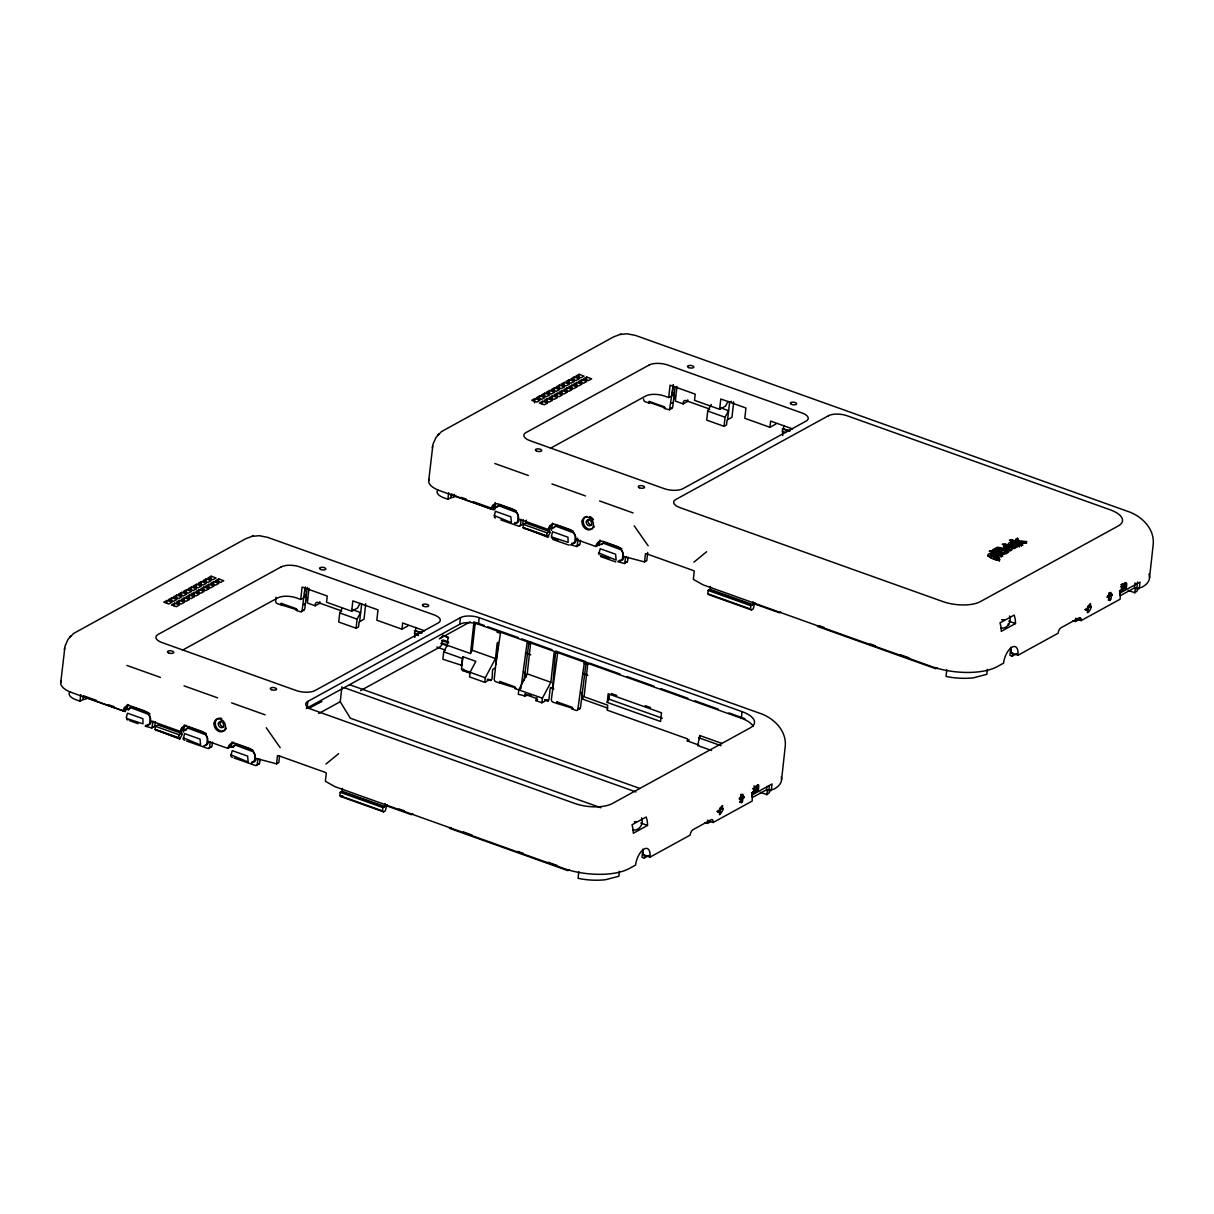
<?xml version="1.0" encoding="UTF-8"?>
<svg xmlns="http://www.w3.org/2000/svg" width="1214" height="1214" viewBox="0 0 1214 1214"><rect width="100%" height="100%" fill="white"/><g stroke="black" fill="none" stroke-linecap="round" stroke-linejoin="round"><path stroke-width="1.5" d="M741.177 796.612C739.296 812.424 746.124 791.316 741.405 799.116M1110.279 595.33C1113.693 597.88 1106.622 604.982 1109.505 595.755C1111.265 596.453 1114.862 594.041 1109.293 592.948M1019.381 546.983L1018.106 545.344L1016.801 546.922M1022.795 545.359L1019.077 543.978L1020.488 543.781M1017.104 541.611L1015.587 539.335L1017.484 538.303L1018.91 540.746L1026.801 541.611L1024.919 542.658L1019.274 542.172L1022.977 543.72L1021.399 544.57L1009.38 540.276L1011.626 539.699L1017.104 541.611L1016.922 543.265L1010.898 541.323L1011.08 539.669M1125.317 584.404L1124.832 582.508M721.541 808.63C726.989 806.02 716.032 820.77 720.418 811.711C714.94 814.215 726.033 799.419 721.541 808.63L720.008 808.084M1089.489 605.725C1094.922 605.983 1084.026 618.199 1088.381 609.807C1082.903 612.311 1093.996 597.516 1089.504 606.727L1087.987 606.181M719.113 812.636L721.586 807.826L723.104 808.372M1007.514 546.406C1004.843 550.261 1007.666 546.3 1003.067 548.273M182.373 734.091L179.748 739.023L155.089 729.599L155.453 726.306L157.911 724.955L181.523 733.393L182.161 727.611M179.748 739.023L178.701 738.036L179.065 734.743L181.523 733.393M550.337 532.187L547.711 537.119L523.052 527.711L523.416 524.402L525.874 523.052L549.487 531.504L550.124 525.708M547.711 537.119L546.664 536.148L547.028 532.84L549.487 531.504M60.715 682.708L65.04 646.03L68.105 639.262L73.523 633.496L245.516 538.834L251.981 536.345L259.265 535.693L267.55 537.332L758.932 712.967C773.348 717.459 787.051 730.585 785.2 746.762L781.558 779.813M69.851 691.95A15.479 6.328 6.3 0 0 76.179 699.81L79.972 701.176L80.701 694.575M79.972 701.176L82.916 699.567L83.326 695.819M126.666 709.947L127.273 704.53M127.136 708.976L127.531 705.349M153.131 721.283L151.826 727.975L145.134 726.215M166.652 603.343L166.971 600.444L171.918 602.22L168.731 603.965L163.784 602.19L166.971 600.444M155.392 721.753L154.755 726.093L151.826 727.975M171.402 602.098L171.872 597.758L176.834 599.519L173.632 601.279L168.685 599.504L171.872 597.758M174.27 606.059L174.588 603.176L179.535 604.936L176.349 606.681L171.402 604.921L174.588 603.176M176.303 599.397L176.789 595.057L181.736 596.833L178.549 598.578L173.587 596.818L176.789 595.057M179.171 603.373L179.49 600.475L184.452 602.25L181.265 603.995L176.303 602.22L179.49 600.475M181.372 595.27L181.69 592.371L186.637 594.147L183.451 595.892L178.504 594.116L181.69 592.371M183.921 602.129L184.407 597.789L189.354 599.549L186.167 601.309L181.22 599.534L184.407 597.789M186.273 592.569L186.592 589.685L191.554 591.446L188.352 593.191L183.405 591.43L186.592 589.685M188.823 599.428L189.308 595.088L194.255 596.863L191.068 598.608L186.121 596.848L189.308 595.088M191.023 591.324L191.509 586.984L196.456 588.76L193.269 590.505L188.307 588.729L191.509 586.984M193.739 596.742L194.21 592.402L199.172 594.177L195.97 595.922L191.023 594.147L194.21 592.402M195.924 588.638L196.41 584.298L201.357 586.058L198.17 587.819L193.223 586.043L196.41 584.298M198.808 592.599L199.126 589.716L204.073 591.476L200.887 593.236L195.924 591.461L199.126 589.716M183.618 732.179L184.407 724.955M200.993 584.495L201.312 581.597L206.259 583.373L203.072 585.118L198.125 583.357L201.312 581.597M203.709 589.913L204.028 587.015L208.975 588.79L205.788 590.535L200.841 588.775L204.028 587.015M205.894 581.809L206.213 578.911L211.175 580.687L207.989 582.432L203.026 580.656L206.213 578.911M208.459 588.669L208.929 584.329L213.892 586.089L210.69 587.849L205.743 586.074L208.929 584.329M210.811 579.108L211.13 576.225L216.077 577.985L212.89 579.746L207.943 577.97L211.13 576.225M213.361 585.967L213.846 581.627L218.793 583.403L215.606 585.148L210.644 583.388L213.846 581.627M218.429 581.84L218.748 578.941L223.695 580.717L220.508 582.462L215.561 580.687L218.748 578.941M210.28 741.708L209.673 747.126L208.292 748.613L186.44 740.98M212.526 742.164L211.904 746.519L208.96 748.401M231.419 747.384L232.026 741.966M257.884 758.735L257.292 764.152L255.911 765.639L234.059 757.991M276.018 597.258L275.624 600.884A2.276 1.791 61.2 0 0 277.293 603.631L297.324 609.898L296.337 610.43L296.52 608.775L281.284 603.343L281.102 604.982M260.145 759.19L259.508 763.545L256.579 765.412M61.337 680.766A25.039 10.228 6.3 0 0 72.127 692.724L123.16 710.964A8.195 6.465 61.3 0 1 130.839 705.987L144.557 710.888A8.195 6.465 61.2 0 1 150.597 720.767L180.309 731.389A8.195 6.465 61.3 0 1 187.988 726.397L201.691 731.298A8.195 6.465 61.2 0 1 207.731 741.193L227.913 748.416A8.195 6.465 61.3 0 1 235.592 743.423L249.31 748.325A8.195 6.465 61.2 0 1 255.35 758.219L276.564 763.834L277.475 755.563L279.281 755.958L325.048 772.316L326.293 773.014L325.382 781.27L335.018 786.687L563.508 868.359A47.816 19.53 6.3 0 0 629.262 868.526L635.59 865.051A13.354 6.131 -70.3 0 1 644.118 848.996A13.354 6.131 -70.3 0 1 649.976 857.16L690.129 835.126A4.553 2.094 -70.3 0 1 693.042 829.648L711.146 819.723A4.553 2.094 -70.3 0 1 713.134 822.5L752.164 801.088L752.361 793.395L751.997 796.703M279.539 755.988L278.81 762.589L276.564 763.834M182.525 650.143L277.748 597.895A13.658 5.584 6.3 0 1 296.535 597.941L300.738 599.443L302.104 587.045L327.249 596.028L326.551 602.235L351.696 611.219L357.584 607.986L360.072 603.297M303.879 595.953L302.058 611.143L300.905 611.902L296.337 610.43M305.336 586.939L304.168 597.561L300.738 599.443M308.993 588.35L307.385 602.994L315.185 605.786L319.601 603.358L319.783 601.704M315.185 605.786L315.367 604.132A2.732 2.155 61.2 0 1 317.931 602.463L340.406 610.505A2.732 2.155 61.2 0 1 341.695 611.446M306.277 708.536A13.658 5.584 6.3 0 1 307.142 707.974L307.87 701.373L460.455 617.653A13.658 5.584 6.3 0 1 479.242 617.698L742.073 711.647A27.315 11.154 6.3 0 1 750.206 727.884L612.342 803.531A27.315 11.154 6.3 0 1 574.768 803.44L311.937 709.492A13.658 5.584 6.3 0 1 307.87 701.373M342.363 608.002L339.738 612.933L338.736 622.023L356.097 628.23L358.555 626.879L359.101 621.917L364.003 619.231L365.718 603.707M600.854 807.75L350.315 718.202L340.254 701.722L341.893 686.836M351.696 611.219L352.834 600.884L377.979 609.868L376.841 620.202L401.986 629.186L407.874 625.954M356.097 628.23L357.098 619.14L360.588 612.554L351.908 609.458M386.796 805.428L385.263 810.922L383.548 811.863L340.876 796.612L339.844 795.64L340.208 792.332L342.166 791.255L384.823 806.506L385.142 803.607M359.587 621.644L361.544 605.103A4.553 3.596 61.2 0 1 362.045 604.253M342.166 791.255L342.485 788.372M401.986 629.186L402.669 622.994L424.46 630.779M383.548 811.863L382.501 810.876L382.865 807.583L384.823 806.506M428.679 480.805L433.003 444.127L436.069 437.359L441.486 431.592L613.495 336.931L619.959 334.457L627.228 333.804L635.514 335.428L1126.911 511.079C1141.312 515.555 1155.015 528.697 1153.163 544.858L1149.521 577.91M418.511 635.514L415.082 634.3L414.551 630.703L422.396 632.615M414.733 637.487L415.082 634.3M415.537 630.157L415.841 627.41M437.814 490.046A15.479 6.328 6.3 0 0 444.142 497.922L447.936 499.288L448.679 492.672M447.936 499.288L450.88 497.679L451.289 493.916M442.958 635.317L448.087 637.153L447.207 645.241L443.717 651.812L442.882 659.248L461.942 665.393M307.142 707.974L459.727 624.254L460.455 617.653M461.214 665.788L462.898 656.713L475.858 661.342L470.046 672.298L469.53 676.896L484.765 682.344L489.955 679.506C493.491 683.118 491.716 670.568 492.884 669.293L495.342 667.943M469.575 673.026L462.534 670.507L461.532 669.111L462.898 656.713M447.207 645.241L470.471 653.557L473.991 621.735M470.471 653.557L472.216 650.264L475.251 622.767M753.196 726.397A27.315 11.154 6.3 0 0 741.344 718.248L478.513 624.315L479.242 617.698M452.245 494.159L453.05 495.282L493.43 509.713L492.99 505.297M494.432 509.865L495.236 502.626M494.902 508.909L495.494 503.446M484.765 682.344L485.281 677.746L495.464 658.565L497.194 642.874M498.18 642.327L494.235 679.021A2.276 1.791 61.2 0 0 495.904 681.767L515.935 688.034L514.948 688.566L515.131 686.927L499.895 681.479L499.713 683.133M521.11 519.395L520.503 524.812L519.122 526.299L500.79 519.911M534.463 402.881L534.934 398.556L539.881 400.317L536.694 402.077L531.747 400.301L534.934 398.556M523.355 519.85L522.718 524.205L519.789 526.072M525.874 523.052L526.193 520.169M539.517 398.753L539.835 395.855L544.798 397.631L541.611 399.376L536.649 397.6L539.835 395.855M542.233 404.171L542.552 401.273L547.514 403.048L544.312 404.793L539.365 403.018L542.552 401.273M544.433 396.052L544.752 393.169L549.699 394.929L546.512 396.69L541.565 394.914L544.752 393.169M546.983 402.927L547.468 398.587L552.416 400.347L549.229 402.107L544.267 400.332L547.468 398.587M549.335 393.366L549.654 390.468L554.601 392.243L551.414 393.989L546.467 392.228L549.654 390.468M551.884 400.225L552.37 395.885L557.317 397.661L554.13 399.406L549.183 397.646L552.37 395.885M520.897 688.55L527.088 642.874L530.518 644.088L527.24 673.846L518.803 689.719L518.287 694.332L525.359 695.971A6.829 2.792 6.3 0 1 531.413 695.243M554.085 392.122L554.555 387.782L559.517 389.557L556.331 391.303L551.368 389.527L554.555 387.782M524.144 679.977L528.697 644.164M556.953 396.083L557.272 393.199L562.219 394.96L559.032 396.72L554.085 394.945L557.272 393.199M524.387 696.502L525.616 693.664M530.518 644.088L530.746 642.024M558.986 389.436L559.472 385.096L564.419 386.856L561.232 388.617L556.285 386.841L559.472 385.096M561.854 393.397L562.173 390.498L567.135 392.274L563.949 394.019L558.986 392.259L562.173 390.498M563.888 386.735L564.373 382.395L569.32 384.17L566.134 385.915L561.187 384.155L564.373 382.395M566.604 392.152L567.09 387.812L572.037 389.588L568.85 391.333L563.903 389.557L567.09 387.812M551.581 530.275L552.491 523.128M568.956 382.592L569.275 379.709L574.237 381.469L571.035 383.229L566.088 381.454L569.275 379.709M555.466 653.026L552.567 687.549L550.124 688.899L548.94 699.628L547.863 700.994L547.575 699.659L541.899 702.769L535.814 700.584L537.043 697.747M571.506 389.466L571.991 385.126L576.938 386.887L573.752 388.647L568.805 386.871L571.991 385.126M573.873 379.906L574.192 377.008L579.139 378.783L575.952 380.528L570.99 378.768L574.192 377.008M576.422 386.765L576.893 382.425L581.855 384.201L578.668 385.946L573.706 384.185L576.893 382.425M541.899 702.769L542.415 698.171L550.853 682.283L554.13 652.525L557.56 653.754L551.368 699.431A2.276 1.791 61.2 0 0 553.038 702.178L573.069 708.445L572.098 708.991L572.28 707.337L557.029 701.889L556.847 703.543M578.608 378.662L579.093 374.322L584.04 376.097L580.853 377.842L575.906 376.067L579.093 374.322M581.491 382.622L581.809 379.739L586.757 381.515L583.57 383.26L578.623 381.484L581.809 379.739M586.392 379.936L586.711 377.038L591.658 378.814L588.471 380.559L583.524 378.798L586.711 377.038M578.243 539.82L576.923 546.497L570.231 544.737M580.489 540.276L579.867 544.631L576.923 546.497M599.397 545.496L599.989 540.063M587.88 662.449L584.101 696.745L607.713 705.182L607.167 710.144L687.549 738.871L687.321 740.935L698.748 745.017L697.762 745.563L699.795 735.517L722.209 743.529M578.79 871.713L578.061 878.314L581.385 878.966A38.256 15.615 6.3 0 0 605.589 879.695L618.882 876.235L619.428 871.273M607.228 702.436L608.184 693.755L661.509 712.815L660.553 721.495L607.228 702.436L608.973 699.143L609.489 694.499M625.863 556.831L624.542 563.508L617.85 561.748M628.108 557.287L627.471 561.642L624.542 563.508M643.587 398.981A2.276 1.791 61.2 0 0 645.256 401.728L649.065 403.094L649.247 401.439L664.498 406.887L664.316 408.541L669.536 409.771L672.708 407.176L674.999 387.357M429.058 479.333A25.039 10.228 6.3 0 0 440.09 490.82L491.139 509.076A8.195 6.465 61.3 0 1 498.802 504.083L512.52 508.985A8.195 6.465 61.2 0 1 518.56 518.879L548.273 529.486A8.195 6.465 61.3 0 1 555.951 524.509L569.669 529.41A8.195 6.465 61.2 0 1 575.694 539.289L595.892 546.512A8.195 6.465 61.3 0 1 603.57 541.52L617.273 546.421A8.195 6.465 61.2 0 1 623.313 556.316L644.528 561.93L645.438 553.66L647.244 554.054L693.012 570.413L694.256 571.111L693.346 579.382L702.982 584.799L931.472 666.471A47.816 19.53 6.3 0 0 997.24 666.623L1003.553 663.163A13.354 6.131 -70.3 0 1 1012.081 647.108A13.354 6.131 -70.3 0 1 1017.939 655.272L1058.092 633.238A4.553 2.094 -70.3 0 1 1061.006 627.759L1079.109 617.82A4.553 2.094 -70.3 0 1 1081.113 620.612L1120.127 599.2L1120.325 591.506L1119.961 594.799M647.684 552.431L646.774 560.701L644.528 561.93M550.488 448.254L645.727 395.992A13.658 5.584 6.3 0 1 664.513 396.052L668.702 397.539L670.067 385.157L695.212 394.14L694.529 400.332L719.659 409.315L725.547 406.083L728.051 401.394M671.646 395.855L669.536 409.771M673.3 385.035L672.131 395.658L668.702 397.539M676.957 386.462L675.348 401.09L683.163 403.883L687.579 401.455L687.761 399.801M683.163 403.883L683.345 402.229A2.732 2.155 61.2 0 1 685.895 400.574L708.369 408.602A2.732 2.155 61.2 0 1 709.659 409.558M632.737 829.921C639.217 831.241 644.118 823.684 641.523 817.872M642.767 849.967L641.978 857.236L644.255 858.055L649.065 855.415M644.255 858.055L644.619 854.747M711.207 404.459L707.716 411.03L706.7 420.12L724.06 426.326L726.518 424.976L727.065 420.029L731.966 417.328L733.681 401.819M719.659 409.315L720.797 398.981L745.942 407.98L744.804 418.299L769.949 427.298L775.837 424.065M724.06 426.326L725.062 417.237L728.552 410.666L719.872 407.57M780.814 611.977L779.342 612.782L753.378 603.51L754.85 602.705L753.226 609.018L751.512 609.959L708.839 594.723L707.808 593.737L708.172 590.444L710.129 589.367L752.786 604.618L753.105 601.719M727.55 419.756L729.508 403.215A4.553 3.596 61.2 0 1 731.572 401.333M710.129 589.367L710.448 586.468M699.446 738.689L699.795 735.517M705.137 822.576L707.428 823.396L707.792 820.087M769.949 427.298L770.632 421.091L792.423 428.876M751.512 609.959L750.464 608.988L750.829 605.68L752.786 604.618M741.344 718.248L742.073 711.647M782.696 435.583L782.514 428.8L790.36 430.712M742.862 795.398L744.061 797.507L742.482 796.445L740.525 799.556L742.725 794.244L742.862 795.398C739.645 793.607 744.03 795.671 742.315 797.219M783.5 428.269L783.804 425.507M751.496 792.788L753.029 793.334L754.38 787.067L754.987 790.36L753.454 789.813M753.029 793.334L754.152 789.085L752.634 788.539M754.987 790.36L756.11 786.126L755.457 791.998L753.241 791.832L755.457 791.998M752.468 797.477L766.52 789.768L766.884 786.46M760.222 792.272L766.853 794.639L767.4 789.692M781.27 776.899A47.816 19.53 6.3 0 1 774.001 789.115L768.796 790.587L769.342 785.625M771.3 790.587L772.028 783.986L752.892 794.487M946.768 669.809L946.04 676.426L949.348 677.063A38.256 15.615 6.3 0 0 973.552 677.807L986.845 674.331L987.392 669.369M996.406 555.921L996.041 558.334C982.703 559.001 996.148 549.335 996.224 557.575M990.229 557.15L990.624 554.722M991.368 554.479L990.078 556.74M992.141 556.103L992.324 554.449M998.864 560.519L995.404 559.29L995.586 557.636L998.682 557.196L999.092 555.769L993.052 553.341C993.28 548.531 1000.488 555.314 1002.901 554.722L1001.322 555.587L992.035 552.264L993.219 551.702M993.735 551.657L993.553 553.311L1002.718 556.376M994.099 553.356L994.281 551.702M994.342 558.607L994.524 556.953L996.557 556.331M995.495 549.79L995.313 551.444L997.862 552.355C1003.219 551.05 998.53 545.89 995.495 549.79L998.045 550.716L1000.412 549.123M995.298 558.577L995.48 556.923M997.862 552.355L998.045 550.716M998.272 550.079L998.454 548.424M998.879 550.109L999.061 548.455M1000.23 550.777L1000.215 548.88M1000.108 551.444L999.926 553.098L1003.067 554.221C1008.971 552.613 1003.204 547.408 1000.108 551.444L1003.25 552.567L1005.723 550.868M999.259 560.716L999.441 559.062L995.586 557.636M999.471 560.944L999.441 559.062M1001.14 557.241L1001.322 555.587M1002.552 549.032C1007.605 547.529 1011.657 553.144 1003.887 554.191L992.475 549.896L997.422 547.241L1001.793 547.969L1002.369 550.686L999.38 548.91L995.328 549.547M1003.067 554.221L1003.25 552.567M1003.948 546.558L1004.13 544.904L1005.693 544.039L1002.203 544.221L1004.13 544.904M1004.448 547.013L1004.631 545.359L1007.119 546.239L1007.18 544.616L1004.934 545.192L1004.737 546.846M1005.541 552.522L1005.496 550.564M1006.118 544.616L1005.936 546.27L1006.998 546.27M1005.936 548.88L1006.148 546.877M1006.436 546.224L1006.634 544.585M1009.669 547.18L1009.851 545.526C1005.025 543.265 1012.43 540.958 1014.646 542.43L1014.464 544.084L1008.212 544.828M1012.4 546.831C1009.365 546.801 1010.26 542.127 1013.068 543.295L1014.646 542.43M1011.444 541.353L1011.626 539.699M1011.414 544.949L1011.596 543.295M1012.142 544.874L1012.324 543.235M1012.157 548.075L1012.339 546.421C1014.251 547.833 1022.249 546.467 1018.288 543.69L1016.755 546.239M1012.886 544.949L1013.068 543.295M1015.86 547.362L1016.937 544.585M1026.619 543.265L1018.728 542.4L1017.484 538.303M1000.715 628.033C1007.18 629.338 1012.081 621.796 1009.487 615.984M1018.106 545.344L1018.288 543.69M1018.728 542.4L1018.91 540.746M1019.077 543.978L1019.274 542.172M1019.259 544.1L1019.396 542.097M1019.487 543.72L1019.684 542.066M1021.217 546.224L1021.399 544.57M1010.746 648.064L1009.942 655.348L1012.218 656.152L1017.029 653.527M1012.218 656.152L1012.582 652.859M1073.1 620.688L1075.392 621.492L1075.756 618.199M1112.024 595.619L1110.446 594.541L1108.412 597.591L1110.689 592.341L1110.825 593.494M1119.46 590.884L1120.992 591.43L1122.343 585.178L1122.95 588.456L1121.417 587.91M1120.992 591.43L1122.115 587.197L1120.598 586.65M1122.95 588.456L1124.073 584.222L1122.722 590.49L1122.115 587.197M1125.029 585.922C1124.999 594.799 1128.413 576.058 1123.663 588.669M1120.431 595.588L1134.483 587.88L1135.029 582.917M1128.201 590.383L1134.832 592.751L1135.378 587.788M1148.899 574.025A47.816 19.53 6.3 0 1 1141.964 587.212L1136.759 588.684L1137.488 582.083M1139.263 588.699L1139.992 582.083L1120.871 592.584M307.279 587.455L304.744 609.064L301.573 611.674M585.831 664.589L580.489 707.625L577.803 709.704A2.276 1.791 61.2 0 1 575.906 710.357L572.098 708.991M64.357 649.642L64.6 648.018M432.321 447.754L432.563 446.115M1109.368 597.212L1110.264 593.221M304.153 594.116L304.957 588.608M495.828 664.559L500.426 633.329L496.996 632.115M585.452 662.616L584.222 663.284L577.803 709.704M671.843 394.049L673.193 384.868M1123.511 585.391L1124.452 583.57M739.994 801.923L741.284 799.996M1110.415 599.762L1108.898 599.215L1109.247 598.092M304.517 603.586L304.153 604.815M756.883 788.918L757.308 784.942M672.283 402.562L671.903 403.336M184.756 730.221L187.958 728.142L205.667 734.774L207.397 738.188L207.002 742.998L205.879 745.275L203.588 745.957M232.375 747.232L235.577 745.153L253.286 751.8L255.031 755.336L254.621 760.01L252.042 762.969M495.585 507.892L495.965 507.133M552.719 528.318L555.921 526.239L573.63 532.885L575.375 536.421L574.966 541.095L573.858 543.371L571.566 544.069M770.662 789.555L769.145 792.848L766.853 794.639M1138.626 587.667L1137.108 590.96L1134.832 592.751M127.713 709.598L130.824 707.716L148.533 714.363L150.278 717.899L149.671 723.453L148.078 725.289L145.604 725.335M462.534 670.507L463.611 669.142M1087.076 610.748L1089.398 606.53M756.474 789.768L755.7 790.557M600.718 544.57L603.54 543.265L621.249 549.896L622.994 553.447L622.387 559.001L620.794 560.838L618.321 560.883M496.116 506.921L499.652 506.041L516.496 512.46L518.226 515.859L517.832 520.669L516.709 522.946L514.417 523.644M69.699 637.107L70.837 635.863M437.662 435.204L438.8 433.959M987.695 556.209L992.87 554.995L999.137 557.833M325.959 764.046L338.66 753.636M693.922 562.158L706.639 551.733M453.05 495.282L454.522 494.462M649.065 403.094L650.051 402.547L665.287 407.995M124.541 707.459L125.467 711.601L85.086 697.17L84.282 696.062L96.574 700.448M123.16 710.964L125.133 709.887A8.195 6.465 61.3 0 1 128.866 704.788M491.139 509.076L493.096 507.998A8.195 6.465 61.3 0 1 495.676 503.446M156.136 730.585L157.107 730.039L179.05 737.884M524.099 528.682L525.085 528.151M180.309 731.389L182.267 730.312A8.195 6.465 61.3 0 1 186 725.213M548.273 529.486L550.23 528.409A8.195 6.465 61.3 0 1 552.825 523.871M575.694 539.289L577.667 538.227M229.719 746.382L228.748 746.929L229.886 747.338A8.195 6.465 61.3 0 1 233.619 742.24M597.683 544.494L596.711 545.025L597.849 545.435A8.195 6.465 61.3 0 1 600.429 540.898M227.913 748.416L229.886 747.338M595.892 546.512L597.849 545.435M308.584 708.612L321.862 701.328A25.039 10.228 6.3 0 1 317.658 702.982M470.137 621.902L439.377 638.792A25.039 10.228 6.3 0 0 442.943 635.377M340.254 701.722L320.633 712.481A25.039 10.228 6.3 0 1 318.69 713.392M360.558 690.584L438.375 647.881A25.039 10.228 6.3 0 0 441.79 640.446M340.876 796.612L342.591 795.671M535.814 700.584L536.785 700.053A6.829 2.792 6.3 0 0 537.544 699.461M386.887 804.594L385.415 805.398L411.379 814.685L412.836 813.881M450.94 827.493L449.468 828.297L567.879 870.635L569.351 869.831M1004.631 545.359C1000.215 548.045 1009.153 549.988 1010.549 550.534L1012.127 549.669L1006.512 547.59M1015.405 540.989L1017.302 539.957M687.321 740.935L689.279 739.857M647.532 825.429L633.298 833.244L633.298 832.227A22.763 17.967 61.2 0 0 631.993 824.792L646.212 816.992A22.763 17.967 61.2 0 1 647.517 824.427L647.532 825.429L640.764 823.016M1015.496 623.541L1001.262 631.341L1001.262 630.339A22.763 17.967 61.2 0 0 999.957 622.903L1014.176 615.088A22.763 17.967 61.2 0 1 1015.481 622.524L1015.496 623.541L1008.728 621.113M707.428 823.396L710.736 821.575M1075.392 621.492L1080.354 618.776M937.314 667.928L935.842 668.732L817.432 626.409L818.904 625.589L824.2 627.486M1089.504 606.727L1091.007 606.272M1085.513 609.732L1088.381 609.807M717.55 811.62L720.418 811.711M671.979 408.435L670.568 408.557M304.016 610.323L302.605 610.445M579.382 545.147L577.955 545.268M626.985 562.173L625.574 562.294M154.269 726.625L152.858 726.746M211.403 747.05L209.992 747.171M259.022 764.061L257.611 764.198M520.169 689.81L518.757 689.931M1004.13 619.777L1001.626 619.762M636.166 821.666L634.315 821.832M1108.913 593.995L1109.687 594.025M740.95 795.898L742.058 796.915M619.959 334.457L621.31 334.184M251.981 536.345L253.347 536.072M1016.042 545.708L1010.67 543.796M995.404 559.29L996.345 559.351M993.052 553.341C981.398 553.098 992.582 560.428 998.697 560.14L999.653 559.29M994.524 556.953L990.26 555.086M1004.342 550.579L1008.166 552.051M1013.083 548.303L1014.145 548.47M568.956 545.132L552.931 539.502M1007.18 544.616L1009.851 545.526M782.514 428.8L789.373 431.258M782.241 431.289L785.67 432.518M707.716 411.03L725.062 417.237M1016.072 544.388L1019.502 545.617M1122.555 583.676L1124.073 584.222M1134.483 587.88L1136.759 588.684M1121.857 584.071L1123.375 584.602M1120.826 584.632L1122.343 585.178M1012.339 546.421L1015.799 547.651L1014.221 548.516L1004.934 545.192M1007.165 549.608L1010.351 550.746M1120.173 590.505L1121.69 591.051M1005.86 550.564L1008.864 551.642M1108.746 593.251L1110.264 593.798M1109.93 594.405L1111.447 594.951M1110.567 594.89L1112.1 595.437M1108.837 594.784L1110.355 595.33M1108.503 595.072L1111.038 595.786M1107.684 595.649L1109.201 596.195M1107.183 597L1108.807 597.394M1107.062 597.091L1108.579 597.637M1109.126 598.669L1110.658 599.2M1108.594 599.67L1110.127 600.217M1108.261 599.944L1109.793 600.49M1089.55 605.923L1091.082 606.469M1089.535 606.226L1091.052 606.772M1085.316 609.2L1086.834 609.747M1085.286 609.504L1086.818 610.05M1085.362 609.701L1086.879 610.247M1075.968 618.776L1081.113 620.612M494.842 463.52L528.363 475.509M551.975 483.946L585.497 495.934M599.595 500.957L633.116 512.945M1017.939 655.272L1011.08 652.813A13.354 6.131 -70.3 0 0 1010.776 647.29M516.117 510.806L500.881 505.373A4.553 3.596 61.2 0 0 496.86 507.118M573.251 531.231L558.015 525.783A4.553 3.596 61.2 0 0 553.994 527.544M461.032 497.3L466.297 499.182M473.308 501.686L492.626 508.59M870.15 643.921L875.461 645.818M900.196 654.665L909.028 657.821M709.264 589.837L751.936 605.088M523.416 524.402L547.028 532.84M708.172 590.444L750.829 605.68M526.77 528.743L548.698 536.588M523.052 527.711L546.664 536.148M552.658 538.455L557.924 540.336M600.262 555.466L609.064 558.607M707.808 593.737L750.464 608.988M600.551 556.528L615.786 561.961M475.327 622.296L484.265 625.483M487.831 626.758L518.393 637.608M521.762 638.883L552.112 649.733M555.678 651.023L586.119 661.812M589.609 663.148L619.959 673.998M627.107 676.547L653.891 686.122M661.038 688.672L687.822 698.247M694.954 700.797L718.172 709.097M728.886 712.922L744.956 718.673M584.222 663.284L587.652 664.513M525.419 652.965L530.715 654.847M582.553 673.391L587.849 675.272M611.431 693.589L616.773 695.485M645.211 705.653L650.537 707.565M443.413 635.832L448.558 637.669M442.958 639.96L448.103 641.811M472.216 650.264L495.464 658.565M608.973 699.143L662.298 718.202M414.551 630.703L421.41 633.147M441.987 640.506L448.831 642.95M414.278 633.177L417.707 634.406M441.699 642.98L446.843 644.816M527.24 673.846L550.853 682.283M440.788 643.481L447.647 645.939M698.627 737.702L721.04 745.715M436.828 647.032L445.401 650.097M550.291 687.594L553.781 688.839M607.85 708.157L582.963 699.264A8.195 6.465 61.2 0 0 580.596 691.995M339.738 612.933L357.098 619.14M443.717 651.812L462.033 658.352M697.762 745.563L711.556 750.495M461.532 669.111L469.636 672.01M470.046 672.298L485.281 677.746M514.948 688.566L542.415 698.171M463.02 670.234L466.586 671.509M488.165 679.218L491.215 680.31M545.298 699.643L548.349 700.736M487.193 679.324L490.729 680.584M544.494 699.795L547.863 700.994M524.63 694.211L536.072 698.293M766.52 789.768L768.796 790.587M753.879 785.959L755.412 786.505M752.21 792.408L753.727 792.939M740.874 794.32L742.391 794.866M740.768 795.155L742.3 795.701M741.966 796.308L743.484 796.854M744.136 797.325L742.604 796.779L744.061 797.507M740.874 796.688L743.954 797.674M741.542 797.128L743.059 797.674M740.54 796.961L742.058 797.507M739.705 797.552L741.238 798.099M739.311 798.736L740.844 799.282M739.22 798.903L740.737 799.449M741.162 800.557L742.68 801.103M740.935 801.103L742.452 801.65M739.614 801.407L742.149 802.105M740.297 801.847L741.815 802.393M739.751 801.756L741.511 802.469M721.556 808.129L723.089 808.661M717.353 811.104L718.87 811.65M717.322 811.392L718.855 811.938M717.398 811.605L718.916 812.136M349.571 684.696L639.581 788.356M344.184 687.655L635.954 791.953M708.005 820.664L713.134 822.5M126.878 665.424L160.4 677.397M184.012 685.849L217.534 697.822M231.631 702.86L265.153 714.849M649.976 857.16L643.117 854.717A13.354 6.131 -70.3 0 0 642.813 849.193M252.891 750.146L237.656 744.713A4.553 3.596 61.2 0 0 234.135 745.593M108.865 704.848L114.131 706.73M398.996 808.934L404.186 810.785M463.308 831.909L472.14 835.08M518.09 851.5L523.401 853.396M548.136 862.244L556.968 865.4M341.301 791.725L383.958 806.976M155.453 726.306L179.065 734.743M340.208 792.332L382.865 807.583M155.089 729.599L178.701 738.036M339.844 795.64L382.501 810.876M129.306 720.555L138.093 723.696M1008.075 623.996L1008.864 624.831M1009.016 546.846L1008.03 546.027M649.247 401.439L650.051 402.547M557.029 701.889L557.833 703.012M499.895 681.479L500.699 682.587M281.284 603.343L282.088 604.451M634.194 525.844L648.155 545.799M266.23 727.747L280.191 747.687M754.152 789.085L754.759 792.378M551.945 538.03A2.276 1.791 61.2 0 1 551.368 537.362M576.195 540.427A4.553 3.596 61.2 0 1 571.931 543.189M598.988 554.388A2.276 1.791 61.2 0 1 598.593 552.719M623.814 557.438A4.553 3.596 61.2 0 1 619.55 560.215M621.841 548.743A4.553 3.596 61.2 0 0 620.87 548.258L605.619 542.81A4.553 3.596 61.2 0 0 601.613 544.555M495.509 518.029A2.276 1.791 61.2 0 1 494.235 516.936M519.061 520.002A4.553 3.596 61.2 0 1 514.797 522.764M455.918 495.98A10.638 4.34 6.3 0 1 450.88 497.679M673.33 392.683A8.195 6.465 61.2 0 1 674.756 398.662M591.749 524.782A3.187 2.519 61.2 0 1 589.033 519.076M592.523 528.576A6.829 5.387 61.2 0 1 584.025 524.903A6.829 5.387 61.2 0 1 586.711 516.36M589.655 516.542A6.829 5.387 61.2 0 1 593.494 519.804M594.314 526.315A6.829 5.387 61.2 0 1 593.585 527.62M184.695 740.343A2.276 1.791 61.2 0 1 183.071 738.446M208.231 742.315A4.553 3.596 61.2 0 1 204.969 745.305M206.259 733.62A4.553 3.596 61.2 0 0 205.287 733.135L190.052 727.687A4.553 3.596 61.2 0 0 185.772 730.464M232.299 757.369A2.276 1.791 61.2 0 1 231.586 756.944M231.024 756.276A2.276 1.791 61.2 0 1 230.69 755.457M255.851 759.342A4.553 3.596 61.2 0 1 251.571 762.104M233.392 747.475A4.553 3.596 61.2 0 1 233.649 746.458M580.246 708.354A2.276 1.791 61.2 0 1 578.35 709.006M127.546 719.917A2.276 1.791 61.2 0 1 126.833 719.507M151.097 721.89A4.553 3.596 61.2 0 1 147.82 724.879M149.99 713.938A4.553 3.596 61.2 0 0 148.138 712.709L132.903 707.261A4.553 3.596 61.2 0 0 128.638 710.038M87.954 697.868A10.638 4.34 6.3 0 1 82.916 699.567M523.446 671.57A8.195 6.465 61.2 0 1 525.844 677.351M305.367 594.572A8.195 6.465 61.2 0 1 306.793 600.551M223.786 726.685A3.187 2.519 61.2 0 1 220.25 724.318A3.187 2.519 61.2 0 1 221.661 720.721M226.35 728.218A6.829 5.387 61.2 0 1 219.339 730.388A6.829 5.387 61.2 0 1 215.379 722.072A6.829 5.387 61.2 0 1 221.692 718.445M459.727 624.254A13.658 5.584 6.3 0 1 478.513 624.315M126.377 717.504L127.045 718.612L143.024 723.832L142.873 718.688L127.47 713.195L126.377 717.504M183.511 737.93L200.583 745.001L200.007 739.098L184.604 733.62L183.511 737.93M231.13 754.956L248.187 762.013L247.626 756.125L232.223 750.631L231.13 754.956M494.341 515.616L511.413 522.673L510.836 516.785L495.433 511.306L494.341 515.616M551.475 536.042L552.142 537.134L568.122 542.355L567.985 537.21L552.567 531.717L551.475 536.042M599.094 553.053L616.166 560.124L615.589 554.221L600.186 548.743L599.094 553.053M758.204 786.611C757.87 794.502 755.852 785.397 758.204 786.611M756.246 789.252C758.826 797.628 760.176 775.503 756.246 789.252M1124.21 587.364C1126.789 595.74 1128.14 573.6 1124.21 587.364M281.178 566.908L158.032 634.482A13.658 5.584 6.3 0 0 162.099 642.601L296.186 690.523A13.658 5.584 6.3 0 0 314.972 690.569L438.117 623.01A13.658 5.584 6.3 0 0 434.051 614.876L299.964 566.953A13.658 5.584 6.3 0 0 281.178 566.908M649.141 365.019L525.996 432.579A13.658 5.584 6.3 0 0 530.063 440.697L664.149 488.635A13.658 5.584 6.3 0 0 682.936 488.681L806.081 421.106A13.658 5.584 6.3 0 0 802.014 412.988L667.928 365.065A13.658 5.584 6.3 0 0 649.141 365.019M828.418 415.749L675.834 499.47A13.658 5.584 6.3 0 0 679.901 507.604L942.747 601.537A27.315 11.154 6.3 0 0 980.32 601.643L1118.185 525.996A27.315 11.154 6.3 0 0 1110.036 509.743L847.205 415.795A13.658 5.584 6.3 0 0 828.418 415.749M990.108 550.853L989.304 551.293L991.231 551.975L992.809 551.11L990.108 550.853M688.611 367.554A3.187 1.305 6.3 0 0 693.786 367.265A3.187 1.305 6.3 0 0 689.598 365.414A3.187 1.305 6.3 0 0 688.611 367.554M791.452 404.308A3.187 1.305 6.3 0 0 796.627 404.019A3.187 1.305 6.3 0 0 792.439 402.168A3.187 1.305 6.3 0 0 791.452 404.308M536.512 451.001A3.187 1.305 6.3 0 0 541.687 450.713A3.187 1.305 6.3 0 0 537.499 448.861A3.187 1.305 6.3 0 0 536.512 451.001M639.368 487.755A3.187 1.305 6.3 0 0 644.543 487.467A3.187 1.305 6.3 0 0 640.339 485.615A3.187 1.305 6.3 0 0 639.368 487.755M586.301 521.792A3.187 2.519 61.2 0 0 590.034 525.723A3.187 2.519 61.2 0 0 590.581 520.715A3.187 2.519 61.2 0 0 586.301 521.792M582.037 521.383A6.829 5.387 61.2 0 0 590.004 529.805A6.829 5.387 61.2 0 0 591.188 519.076A6.829 5.387 61.2 0 0 582.037 521.383M320.648 569.442A3.187 1.305 6.3 0 0 325.822 569.154A3.187 1.305 6.3 0 0 321.619 567.302A3.187 1.305 6.3 0 0 320.648 569.442M423.489 606.211A3.187 1.305 6.3 0 0 428.663 605.923A3.187 1.305 6.3 0 0 424.475 604.071A3.187 1.305 6.3 0 0 423.489 606.211M168.549 652.889A3.187 1.305 6.3 0 0 173.723 652.601A3.187 1.305 6.3 0 0 169.535 650.75A3.187 1.305 6.3 0 0 168.549 652.889M271.405 689.658A3.187 1.305 6.3 0 0 276.564 689.37A3.187 1.305 6.3 0 0 272.376 687.519A3.187 1.305 6.3 0 0 271.405 689.658M218.338 723.681A3.187 2.519 61.2 0 0 222.056 727.626A3.187 2.519 61.2 0 0 222.617 722.618A3.187 2.519 61.2 0 0 218.338 723.681M214.059 723.271A6.829 5.387 61.2 0 0 222.041 731.708A6.829 5.387 61.2 0 0 223.224 720.964A6.829 5.387 61.2 0 0 214.059 723.271"/></g></svg>
